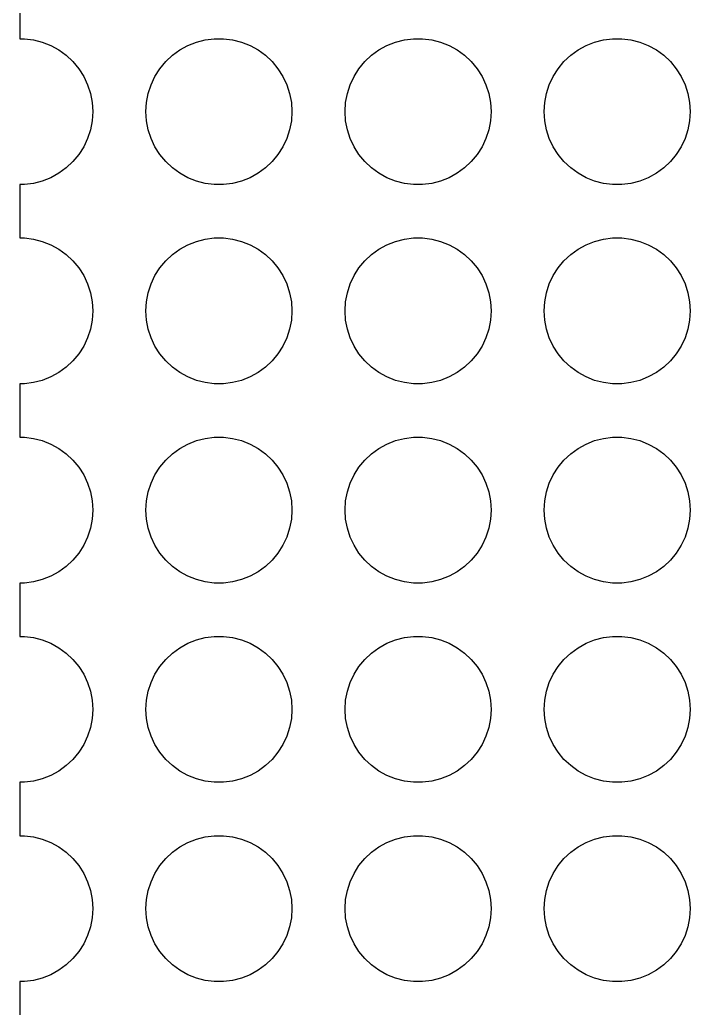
# Model space of a CAD drawing. Header units: metres. Extents: x -98 to 98, y -142 to 142.
# Drawn here: x -97.5 to -47, y 0 to 74.4 of the extents above; entities that cross this region are included whole.
import ezdxf

# ---------------------------------------------------------------- set-up
doc = ezdxf.new("R2010")
doc.units = ezdxf.units.M

msp = doc.modelspace()

# ---------------------------------------------------------------- linework, layer by layer
for p, q in [((-97.5, 77.0108), (-97.5, 72.9891)), ((-97.5, 72.9891), (-97.1546, 72.9891)), ((-97.1546, 72.9891), (-96.4694, 72.9026)), ((-83.5306, 72.9026), (-82.8453, 72.9891)), ((-82.8453, 72.9891), (-82.1546, 72.9891)), ((-82.1546, 72.9891), (-81.4694, 72.9026)), ((-68.5306, 72.9026), (-67.8453, 72.9891)), ((-67.8453, 72.9891), (-67.1546, 72.9891)), ((-67.1546, 72.9891), (-66.4694, 72.9026)), ((-53.5306, 72.9026), (-52.8453, 72.9891)), ((-52.8453, 72.9891), (-52.1546, 72.9891)), ((-52.1546, 72.9891), (-51.4694, 72.9026)), ((-96.4694, 72.9026), (-95.8004, 72.7308)), ((-95.8004, 72.7308), (-95.1582, 72.4765)), ((-95.1582, 72.4765), (-94.5529, 72.1438)), ((-85.447, 72.1438), (-84.8418, 72.4765)), ((-84.8418, 72.4765), (-84.1996, 72.7308)), ((-84.1996, 72.7308), (-83.5306, 72.9026)), ((-81.4694, 72.9026), (-80.8004, 72.7308)), ((-80.8004, 72.7308), (-80.1582, 72.4765)), ((-80.1582, 72.4765), (-79.5529, 72.1438)), ((-70.447, 72.1438), (-69.8418, 72.4765)), ((-69.8418, 72.4765), (-69.1996, 72.7308)), ((-69.1996, 72.7308), (-68.5306, 72.9026)), ((-66.4694, 72.9026), (-65.8004, 72.7308)), ((-65.8004, 72.7308), (-65.1582, 72.4765)), ((-65.1582, 72.4765), (-64.5529, 72.1438)), ((-55.447, 72.1438), (-54.8418, 72.4765)), ((-54.8418, 72.4765), (-54.1996, 72.7308)), ((-54.1996, 72.7308), (-53.5306, 72.9026)), ((-51.4694, 72.9026), (-50.8004, 72.7308)), ((-50.8004, 72.7308), (-50.1582, 72.4765)), ((-50.1582, 72.4765), (-49.5529, 72.1438)), ((-94.5529, 72.1438), (-93.9942, 71.7378)), ((-93.9942, 71.7378), (-93.4907, 71.265)), ((-86.5093, 71.265), (-86.0058, 71.7378)), ((-86.0058, 71.7378), (-85.447, 72.1438)), ((-79.5529, 72.1438), (-78.9942, 71.7378)), ((-78.9942, 71.7378), (-78.4907, 71.265)), ((-71.5093, 71.265), (-71.0058, 71.7378)), ((-71.0058, 71.7378), (-70.447, 72.1438)), ((-64.5529, 72.1438), (-63.9942, 71.7378)), ((-63.9942, 71.7378), (-63.4907, 71.265)), ((-56.5093, 71.265), (-56.0058, 71.7378)), ((-56.0058, 71.7378), (-55.447, 72.1438)), ((-49.5529, 72.1438), (-48.9942, 71.7378)), ((-48.9942, 71.7378), (-48.4907, 71.265)), ((-93.4907, 71.265), (-93.0504, 70.7328)), ((-93.0504, 70.7328), (-92.6803, 70.1496)), ((-87.3197, 70.1496), (-86.9496, 70.7328)), ((-86.9496, 70.7328), (-86.5093, 71.265)), ((-78.4907, 71.265), (-78.0504, 70.7328)), ((-78.0504, 70.7328), (-77.6803, 70.1496)), ((-72.3197, 70.1496), (-71.9496, 70.7328)), ((-71.9496, 70.7328), (-71.5093, 71.265)), ((-63.4907, 71.265), (-63.0504, 70.7328)), ((-63.0504, 70.7328), (-62.6803, 70.1496)), ((-57.3197, 70.1496), (-56.9496, 70.7328)), ((-56.9496, 70.7328), (-56.5093, 71.265)), ((-48.4907, 71.265), (-48.0504, 70.7328)), ((-48.0504, 70.7328), (-47.6803, 70.1496)), ((-92.6803, 70.1496), (-92.3862, 69.5247)), ((-87.6138, 69.5247), (-87.3197, 70.1496)), ((-77.6803, 70.1496), (-77.3862, 69.5247)), ((-72.6138, 69.5247), (-72.3197, 70.1496)), ((-62.6803, 70.1496), (-62.3862, 69.5247)), ((-57.6138, 69.5247), (-57.3197, 70.1496)), ((-47.6803, 70.1496), (-47.3862, 69.5247)), ((-92.3862, 69.5247), (-92.1728, 68.8678)), ((-87.8272, 68.8678), (-87.6138, 69.5247)), ((-77.3862, 69.5247), (-77.1728, 68.8678)), ((-72.8272, 68.8678), (-72.6138, 69.5247)), ((-62.3862, 69.5247), (-62.1728, 68.8678)), ((-57.8272, 68.8678), (-57.6138, 69.5247)), ((-47.3862, 69.5247), (-47.1728, 68.8678)), ((-92.1728, 68.8678), (-92.0434, 68.1893)), ((-87.9566, 68.1893), (-87.8272, 68.8678)), ((-77.1728, 68.8678), (-77.0434, 68.1893)), ((-72.9566, 68.1893), (-72.8272, 68.8678)), ((-62.1728, 68.8678), (-62.0434, 68.1893)), ((-57.9566, 68.1893), (-57.8272, 68.8678)), ((-47.1728, 68.8678), (-47.0434, 68.1893)), ((-92.0434, 68.1893), (-92, 67.5)), ((-88, 67.5), (-87.9566, 68.1893)), ((-77.0434, 68.1893), (-77, 67.5)), ((-73, 67.5), (-72.9566, 68.1893)), ((-62.0434, 68.1893), (-62, 67.5)), ((-58, 67.5), (-57.9566, 68.1893)), ((-47.0434, 68.1893), (-47, 67.5)), ((-92, 67.5), (-92.0434, 66.8107)), ((-87.9566, 66.8107), (-88, 67.5)), ((-77, 67.5), (-77.0434, 66.8107)), ((-72.9566, 66.8107), (-73, 67.5)), ((-62, 67.5), (-62.0434, 66.8107)), ((-57.9566, 66.8107), (-58, 67.5)), ((-47, 67.5), (-47.0434, 66.8107)), ((-92.0434, 66.8107), (-92.1728, 66.1322)), ((-87.8272, 66.1322), (-87.9566, 66.8107)), ((-77.0434, 66.8107), (-77.1728, 66.1322)), ((-72.8272, 66.1322), (-72.9566, 66.8107)), ((-62.0434, 66.8107), (-62.1728, 66.1322)), ((-57.8272, 66.1322), (-57.9566, 66.8107)), ((-47.0434, 66.8107), (-47.1728, 66.1322)), ((-92.1728, 66.1322), (-92.3862, 65.4753)), ((-87.6138, 65.4753), (-87.8272, 66.1322)), ((-77.1728, 66.1322), (-77.3862, 65.4753)), ((-72.6138, 65.4753), (-72.8272, 66.1322)), ((-62.1728, 66.1322), (-62.3862, 65.4753)), ((-57.6138, 65.4753), (-57.8272, 66.1322)), ((-47.1728, 66.1322), (-47.3862, 65.4753)), ((-92.6803, 64.8504), (-93.0504, 64.2672)), ((-92.3862, 65.4753), (-92.6803, 64.8504)), ((-87.3197, 64.8504), (-87.6138, 65.4753)), ((-86.9496, 64.2672), (-87.3197, 64.8504)), ((-77.6803, 64.8504), (-78.0504, 64.2672)), ((-77.3862, 65.4753), (-77.6803, 64.8504)), ((-72.3197, 64.8504), (-72.6138, 65.4753)), ((-71.9496, 64.2672), (-72.3197, 64.8504)), ((-62.6803, 64.8504), (-63.0504, 64.2672)), ((-62.3862, 65.4753), (-62.6803, 64.8504)), ((-57.3197, 64.8504), (-57.6138, 65.4753)), ((-56.9496, 64.2672), (-57.3197, 64.8504)), ((-47.6803, 64.8504), (-48.0504, 64.2672)), ((-47.3862, 65.4753), (-47.6803, 64.8504)), ((-93.0504, 64.2672), (-93.4907, 63.735)), ((-86.5093, 63.735), (-86.9496, 64.2672)), ((-78.0504, 64.2672), (-78.4907, 63.735)), ((-71.5093, 63.735), (-71.9496, 64.2672)), ((-63.0504, 64.2672), (-63.4907, 63.735)), ((-56.5093, 63.735), (-56.9496, 64.2672)), ((-48.0504, 64.2672), (-48.4907, 63.735)), ((-93.9942, 63.2622), (-94.5529, 62.8562)), ((-93.4907, 63.735), (-93.9942, 63.2622)), ((-86.0058, 63.2622), (-86.5093, 63.735)), ((-85.447, 62.8562), (-86.0058, 63.2622)), ((-78.9942, 63.2622), (-79.5529, 62.8562)), ((-78.4907, 63.735), (-78.9942, 63.2622)), ((-71.0058, 63.2622), (-71.5093, 63.735)), ((-70.447, 62.8562), (-71.0058, 63.2622)), ((-63.9942, 63.2622), (-64.5529, 62.8562)), ((-63.4907, 63.735), (-63.9942, 63.2622)), ((-56.0058, 63.2622), (-56.5093, 63.735)), ((-55.447, 62.8562), (-56.0058, 63.2622)), ((-48.9942, 63.2622), (-49.5529, 62.8562)), ((-48.4907, 63.735), (-48.9942, 63.2622)), ((-95.1582, 62.5235), (-95.8004, 62.2692)), ((-94.5529, 62.8562), (-95.1582, 62.5235)), ((-84.8418, 62.5235), (-85.447, 62.8562)), ((-84.1996, 62.2692), (-84.8418, 62.5235)), ((-80.1582, 62.5235), (-80.8004, 62.2692)), ((-79.5529, 62.8562), (-80.1582, 62.5235)), ((-69.8418, 62.5235), (-70.447, 62.8562)), ((-69.1996, 62.2692), (-69.8418, 62.5235)), ((-65.1582, 62.5235), (-65.8004, 62.2692)), ((-64.5529, 62.8562), (-65.1582, 62.5235)), ((-54.8418, 62.5235), (-55.447, 62.8562)), ((-54.1996, 62.2692), (-54.8418, 62.5235)), ((-50.1582, 62.5235), (-50.8004, 62.2692)), ((-49.5529, 62.8562), (-50.1582, 62.5235)), ((-97.1546, 62.0108), (-97.5, 62.0108)), ((-97.5, 62.0108), (-97.5, 57.9891)), ((-96.4694, 62.0974), (-97.1546, 62.0108)), ((-95.8004, 62.2692), (-96.4694, 62.0974)), ((-83.5306, 62.0974), (-84.1996, 62.2692)), ((-82.8453, 62.0108), (-83.5306, 62.0974)), ((-82.1546, 62.0108), (-82.8453, 62.0108)), ((-81.4694, 62.0974), (-82.1546, 62.0108)), ((-80.8004, 62.2692), (-81.4694, 62.0974)), ((-68.5306, 62.0974), (-69.1996, 62.2692)), ((-67.8453, 62.0108), (-68.5306, 62.0974)), ((-67.1546, 62.0108), (-67.8453, 62.0108)), ((-66.4694, 62.0974), (-67.1546, 62.0108)), ((-65.8004, 62.2692), (-66.4694, 62.0974)), ((-53.5306, 62.0974), (-54.1996, 62.2692)), ((-52.8453, 62.0108), (-53.5306, 62.0974)), ((-52.1546, 62.0108), (-52.8453, 62.0108)), ((-51.4694, 62.0974), (-52.1546, 62.0108)), ((-50.8004, 62.2692), (-51.4694, 62.0974)), ((-97.5, 57.9891), (-97.1546, 57.9891)), ((-97.1546, 57.9891), (-96.4694, 57.9026)), ((-96.4694, 57.9026), (-95.8004, 57.7308)), ((-95.8004, 57.7308), (-95.1582, 57.4765)), ((-95.1582, 57.4765), (-94.5529, 57.1438)), ((-85.447, 57.1438), (-84.8418, 57.4765)), ((-84.8418, 57.4765), (-84.1996, 57.7308)), ((-84.1996, 57.7308), (-83.5306, 57.9026)), ((-83.5306, 57.9026), (-82.8453, 57.9891)), ((-82.8453, 57.9891), (-82.1546, 57.9891)), ((-82.1546, 57.9891), (-81.4694, 57.9026)), ((-81.4694, 57.9026), (-80.8004, 57.7308)), ((-80.8004, 57.7308), (-80.1582, 57.4765)), ((-80.1582, 57.4765), (-79.5529, 57.1438)), ((-70.447, 57.1438), (-69.8418, 57.4765)), ((-69.8418, 57.4765), (-69.1996, 57.7308)), ((-69.1996, 57.7308), (-68.5306, 57.9026)), ((-68.5306, 57.9026), (-67.8453, 57.9891)), ((-67.8453, 57.9891), (-67.1546, 57.9891)), ((-67.1546, 57.9891), (-66.4694, 57.9026)), ((-66.4694, 57.9026), (-65.8004, 57.7308)), ((-65.8004, 57.7308), (-65.1582, 57.4765)), ((-65.1582, 57.4765), (-64.5529, 57.1438)), ((-55.447, 57.1438), (-54.8418, 57.4765)), ((-54.8418, 57.4765), (-54.1996, 57.7308)), ((-54.1996, 57.7308), (-53.5306, 57.9026)), ((-53.5306, 57.9026), (-52.8453, 57.9891)), ((-52.8453, 57.9891), (-52.1546, 57.9891)), ((-52.1546, 57.9891), (-51.4694, 57.9026)), ((-51.4694, 57.9026), (-50.8004, 57.7308)), ((-50.8004, 57.7308), (-50.1582, 57.4765)), ((-50.1582, 57.4765), (-49.5529, 57.1438)), ((-94.5529, 57.1438), (-93.9942, 56.7378)), ((-93.9942, 56.7378), (-93.4907, 56.265)), ((-86.5093, 56.265), (-86.0058, 56.7378)), ((-86.0058, 56.7378), (-85.447, 57.1438)), ((-79.5529, 57.1438), (-78.9942, 56.7378)), ((-78.9942, 56.7378), (-78.4907, 56.265)), ((-71.5093, 56.265), (-71.0058, 56.7378)), ((-71.0058, 56.7378), (-70.447, 57.1438)), ((-64.5529, 57.1438), (-63.9942, 56.7378)), ((-63.9942, 56.7378), (-63.4907, 56.265)), ((-56.5093, 56.265), (-56.0058, 56.7378)), ((-56.0058, 56.7378), (-55.447, 57.1438)), ((-49.5529, 57.1438), (-48.9942, 56.7378)), ((-48.9942, 56.7378), (-48.4907, 56.265)), ((-93.4907, 56.265), (-93.0504, 55.7328)), ((-86.9496, 55.7328), (-86.5093, 56.265)), ((-78.4907, 56.265), (-78.0504, 55.7328)), ((-71.9496, 55.7328), (-71.5093, 56.265)), ((-63.4907, 56.265), (-63.0504, 55.7328)), ((-56.9496, 55.7328), (-56.5093, 56.265)), ((-48.4907, 56.265), (-48.0504, 55.7328)), ((-93.0504, 55.7328), (-92.6803, 55.1496)), ((-92.6803, 55.1496), (-92.3862, 54.5247)), ((-87.6138, 54.5247), (-87.3197, 55.1496)), ((-87.3197, 55.1496), (-86.9496, 55.7328)), ((-78.0504, 55.7328), (-77.6803, 55.1496)), ((-77.6803, 55.1496), (-77.3862, 54.5247)), ((-72.6138, 54.5247), (-72.3197, 55.1496)), ((-72.3197, 55.1496), (-71.9496, 55.7328)), ((-63.0504, 55.7328), (-62.6803, 55.1496)), ((-62.6803, 55.1496), (-62.3862, 54.5247)), ((-57.6138, 54.5247), (-57.3197, 55.1496)), ((-57.3197, 55.1496), (-56.9496, 55.7328)), ((-48.0504, 55.7328), (-47.6803, 55.1496)), ((-47.6803, 55.1496), (-47.3862, 54.5247)), ((-92.3862, 54.5247), (-92.1728, 53.8678)), ((-87.8272, 53.8678), (-87.6138, 54.5247)), ((-77.3862, 54.5247), (-77.1728, 53.8678)), ((-72.8272, 53.8678), (-72.6138, 54.5247)), ((-62.3862, 54.5247), (-62.1728, 53.8678)), ((-57.8272, 53.8678), (-57.6138, 54.5247)), ((-47.3862, 54.5247), (-47.1728, 53.8678)), ((-92.1728, 53.8678), (-92.0434, 53.1893)), ((-87.9566, 53.1893), (-87.8272, 53.8678)), ((-77.1728, 53.8678), (-77.0434, 53.1893)), ((-72.9566, 53.1893), (-72.8272, 53.8678)), ((-62.1728, 53.8678), (-62.0434, 53.1893)), ((-57.9566, 53.1893), (-57.8272, 53.8678)), ((-47.1728, 53.8678), (-47.0434, 53.1893)), ((-92.0434, 53.1893), (-92, 52.5)), ((-88, 52.5), (-87.9566, 53.1893)), ((-77.0434, 53.1893), (-77, 52.5)), ((-73, 52.5), (-72.9566, 53.1893)), ((-62.0434, 53.1893), (-62, 52.5)), ((-58, 52.5), (-57.9566, 53.1893)), ((-47.0434, 53.1893), (-47, 52.5)), ((-92, 52.5), (-92.0434, 51.8107)), ((-87.9566, 51.8107), (-88, 52.5)), ((-77, 52.5), (-77.0434, 51.8107)), ((-72.9566, 51.8107), (-73, 52.5)), ((-62, 52.5), (-62.0434, 51.8107)), ((-57.9566, 51.8107), (-58, 52.5)), ((-47, 52.5), (-47.0434, 51.8107)), ((-92.0434, 51.8107), (-92.1728, 51.1322)), ((-87.8272, 51.1322), (-87.9566, 51.8107)), ((-77.0434, 51.8107), (-77.1728, 51.1322)), ((-72.8272, 51.1322), (-72.9566, 51.8107)), ((-62.0434, 51.8107), (-62.1728, 51.1322)), ((-57.8272, 51.1322), (-57.9566, 51.8107)), ((-47.0434, 51.8107), (-47.1728, 51.1322)), ((-92.1728, 51.1322), (-92.3862, 50.4753)), ((-87.6138, 50.4753), (-87.8272, 51.1322)), ((-77.1728, 51.1322), (-77.3862, 50.4753)), ((-72.6138, 50.4753), (-72.8272, 51.1322)), ((-62.1728, 51.1322), (-62.3862, 50.4753)), ((-57.6138, 50.4753), (-57.8272, 51.1322)), ((-47.1728, 51.1322), (-47.3862, 50.4753)), ((-92.3862, 50.4753), (-92.6803, 49.8503)), ((-87.3197, 49.8503), (-87.6138, 50.4753)), ((-77.3862, 50.4753), (-77.6803, 49.8503)), ((-72.3197, 49.8503), (-72.6138, 50.4753)), ((-62.3862, 50.4753), (-62.6803, 49.8503)), ((-57.3197, 49.8503), (-57.6138, 50.4753)), ((-47.3862, 50.4753), (-47.6803, 49.8503)), ((-93.0504, 49.2672), (-93.4907, 48.735)), ((-92.6803, 49.8503), (-93.0504, 49.2672)), ((-86.9496, 49.2672), (-87.3197, 49.8503)), ((-86.5093, 48.735), (-86.9496, 49.2672)), ((-78.0504, 49.2672), (-78.4907, 48.735)), ((-77.6803, 49.8503), (-78.0504, 49.2672)), ((-71.9496, 49.2672), (-72.3197, 49.8503)), ((-71.5093, 48.735), (-71.9496, 49.2672)), ((-63.0504, 49.2672), (-63.4907, 48.735)), ((-62.6803, 49.8503), (-63.0504, 49.2672)), ((-56.9496, 49.2672), (-57.3197, 49.8503)), ((-56.5093, 48.735), (-56.9496, 49.2672)), ((-48.0504, 49.2672), (-48.4907, 48.735)), ((-47.6803, 49.8503), (-48.0504, 49.2672)), ((-93.4907, 48.735), (-93.9942, 48.2622)), ((-86.0058, 48.2622), (-86.5093, 48.735)), ((-78.4907, 48.735), (-78.9942, 48.2622)), ((-71.0058, 48.2622), (-71.5093, 48.735)), ((-63.4907, 48.735), (-63.9942, 48.2622)), ((-56.0058, 48.2622), (-56.5093, 48.735)), ((-48.4907, 48.735), (-48.9942, 48.2622)), ((-94.5529, 47.8562), (-95.1582, 47.5235)), ((-93.9942, 48.2622), (-94.5529, 47.8562)), ((-85.447, 47.8562), (-86.0058, 48.2622)), ((-84.8418, 47.5235), (-85.447, 47.8562)), ((-79.5529, 47.8562), (-80.1582, 47.5235)), ((-78.9942, 48.2622), (-79.5529, 47.8562)), ((-70.447, 47.8562), (-71.0058, 48.2622)), ((-69.8418, 47.5235), (-70.447, 47.8562)), ((-64.5529, 47.8562), (-65.1582, 47.5235)), ((-63.9942, 48.2622), (-64.5529, 47.8562)), ((-55.447, 47.8562), (-56.0058, 48.2622)), ((-54.8418, 47.5235), (-55.447, 47.8562)), ((-49.5529, 47.8562), (-50.1582, 47.5235)), ((-48.9942, 48.2622), (-49.5529, 47.8562)), ((-97.1546, 47.0108), (-97.5, 47.0108)), ((-97.5, 47.0108), (-97.5, 42.9891)), ((-96.4694, 47.0974), (-97.1546, 47.0108)), ((-95.8004, 47.2692), (-96.4694, 47.0974)), ((-95.1582, 47.5235), (-95.8004, 47.2692)), ((-84.1996, 47.2692), (-84.8418, 47.5235)), ((-83.5306, 47.0974), (-84.1996, 47.2692)), ((-82.8453, 47.0108), (-83.5306, 47.0974)), ((-82.1546, 47.0108), (-82.8453, 47.0108)), ((-81.4694, 47.0974), (-82.1546, 47.0108)), ((-80.8004, 47.2692), (-81.4694, 47.0974)), ((-80.1582, 47.5235), (-80.8004, 47.2692)), ((-69.1996, 47.2692), (-69.8418, 47.5235)), ((-68.5306, 47.0974), (-69.1996, 47.2692)), ((-67.8453, 47.0108), (-68.5306, 47.0974)), ((-67.1546, 47.0108), (-67.8453, 47.0108)), ((-66.4694, 47.0974), (-67.1546, 47.0108)), ((-65.8004, 47.2692), (-66.4694, 47.0974)), ((-65.1582, 47.5235), (-65.8004, 47.2692)), ((-54.1996, 47.2692), (-54.8418, 47.5235)), ((-53.5306, 47.0974), (-54.1996, 47.2692)), ((-52.8453, 47.0108), (-53.5306, 47.0974)), ((-52.1546, 47.0108), (-52.8453, 47.0108)), ((-51.4694, 47.0974), (-52.1546, 47.0108)), ((-50.8004, 47.2692), (-51.4694, 47.0974)), ((-50.1582, 47.5235), (-50.8004, 47.2692)), ((-97.5, 42.9891), (-97.1546, 42.9891)), ((-97.1546, 42.9891), (-96.4694, 42.9026)), ((-96.4694, 42.9026), (-95.8004, 42.7308)), ((-95.8004, 42.7308), (-95.1582, 42.4765)), ((-95.1582, 42.4765), (-94.5529, 42.1438)), ((-85.447, 42.1438), (-84.8418, 42.4765)), ((-84.8418, 42.4765), (-84.1996, 42.7308)), ((-84.1996, 42.7308), (-83.5306, 42.9026)), ((-83.5306, 42.9026), (-82.8453, 42.9891)), ((-82.8453, 42.9891), (-82.1546, 42.9891)), ((-82.1546, 42.9891), (-81.4694, 42.9026)), ((-81.4694, 42.9026), (-80.8004, 42.7308)), ((-80.8004, 42.7308), (-80.1582, 42.4765)), ((-80.1582, 42.4765), (-79.5529, 42.1438)), ((-70.447, 42.1438), (-69.8418, 42.4765)), ((-69.8418, 42.4765), (-69.1996, 42.7308)), ((-69.1996, 42.7308), (-68.5306, 42.9026)), ((-68.5306, 42.9026), (-67.8453, 42.9891)), ((-67.8453, 42.9891), (-67.1546, 42.9891)), ((-67.1546, 42.9891), (-66.4694, 42.9026)), ((-66.4694, 42.9026), (-65.8004, 42.7308)), ((-65.8004, 42.7308), (-65.1582, 42.4765)), ((-65.1582, 42.4765), (-64.5529, 42.1438)), ((-55.447, 42.1438), (-54.8418, 42.4765)), ((-54.8418, 42.4765), (-54.1996, 42.7308)), ((-54.1996, 42.7308), (-53.5306, 42.9026)), ((-53.5306, 42.9026), (-52.8453, 42.9891)), ((-52.8453, 42.9891), (-52.1546, 42.9891)), ((-52.1546, 42.9891), (-51.4694, 42.9026)), ((-51.4694, 42.9026), (-50.8004, 42.7308)), ((-50.8004, 42.7308), (-50.1582, 42.4765)), ((-50.1582, 42.4765), (-49.5529, 42.1438)), ((-94.5529, 42.1438), (-93.9942, 41.7378)), ((-93.9942, 41.7378), (-93.4907, 41.265)), ((-86.5093, 41.265), (-86.0058, 41.7378)), ((-86.0058, 41.7378), (-85.447, 42.1438)), ((-79.5529, 42.1438), (-78.9942, 41.7378)), ((-78.9942, 41.7378), (-78.4907, 41.265)), ((-71.5093, 41.265), (-71.0058, 41.7378)), ((-71.0058, 41.7378), (-70.447, 42.1438)), ((-64.5529, 42.1438), (-63.9942, 41.7378)), ((-63.9942, 41.7378), (-63.4907, 41.265)), ((-56.5093, 41.265), (-56.0058, 41.7378)), ((-56.0058, 41.7378), (-55.447, 42.1438)), ((-49.5529, 42.1438), (-48.9942, 41.7378)), ((-48.9942, 41.7378), (-48.4907, 41.265)), ((-93.4907, 41.265), (-93.0504, 40.7328)), ((-86.9496, 40.7328), (-86.5093, 41.265)), ((-78.4907, 41.265), (-78.0504, 40.7328)), ((-71.9496, 40.7328), (-71.5093, 41.265)), ((-63.4907, 41.265), (-63.0504, 40.7328)), ((-56.9496, 40.7328), (-56.5093, 41.265)), ((-48.4907, 41.265), (-48.0504, 40.7328)), ((-93.0504, 40.7328), (-92.6803, 40.1496)), ((-87.3197, 40.1496), (-86.9496, 40.7328)), ((-78.0504, 40.7328), (-77.6803, 40.1496)), ((-72.3197, 40.1496), (-71.9496, 40.7328)), ((-63.0504, 40.7328), (-62.6803, 40.1496)), ((-57.3197, 40.1496), (-56.9496, 40.7328)), ((-48.0504, 40.7328), (-47.6803, 40.1496)), ((-92.6803, 40.1496), (-92.3862, 39.5247)), ((-92.3862, 39.5247), (-92.1728, 38.8678)), ((-87.8272, 38.8678), (-87.6138, 39.5247)), ((-87.6138, 39.5247), (-87.3197, 40.1496)), ((-77.6803, 40.1496), (-77.3862, 39.5247)), ((-77.3862, 39.5247), (-77.1728, 38.8678)), ((-72.8272, 38.8678), (-72.6138, 39.5247)), ((-72.6138, 39.5247), (-72.3197, 40.1496)), ((-62.6803, 40.1496), (-62.3862, 39.5247)), ((-62.3862, 39.5247), (-62.1728, 38.8678)), ((-57.8272, 38.8678), (-57.6138, 39.5247)), ((-57.6138, 39.5247), (-57.3197, 40.1496)), ((-47.6803, 40.1496), (-47.3862, 39.5247)), ((-47.3862, 39.5247), (-47.1728, 38.8678)), ((-92.1728, 38.8678), (-92.0434, 38.1893)), ((-87.9566, 38.1893), (-87.8272, 38.8678)), ((-77.1728, 38.8678), (-77.0434, 38.1893)), ((-72.9566, 38.1893), (-72.8272, 38.8678)), ((-62.1728, 38.8678), (-62.0434, 38.1893)), ((-57.9566, 38.1893), (-57.8272, 38.8678)), ((-47.1728, 38.8678), (-47.0434, 38.1893)), ((-92.0434, 38.1893), (-92, 37.5)), ((-88, 37.5), (-87.9566, 38.1893)), ((-77.0434, 38.1893), (-77, 37.5)), ((-73, 37.5), (-72.9566, 38.1893)), ((-62.0434, 38.1893), (-62, 37.5)), ((-58, 37.5), (-57.9566, 38.1893)), ((-47.0434, 38.1893), (-47, 37.5)), ((-92, 37.5), (-92.0434, 36.8107)), ((-87.9566, 36.8107), (-88, 37.5)), ((-77, 37.5), (-77.0434, 36.8107)), ((-72.9566, 36.8107), (-73, 37.5)), ((-62, 37.5), (-62.0434, 36.8107)), ((-57.9566, 36.8107), (-58, 37.5)), ((-47, 37.5), (-47.0434, 36.8107)), ((-92.0434, 36.8107), (-92.1728, 36.1322)), ((-87.8272, 36.1322), (-87.9566, 36.8107)), ((-77.0434, 36.8107), (-77.1728, 36.1322)), ((-72.8272, 36.1322), (-72.9566, 36.8107)), ((-62.0434, 36.8107), (-62.1728, 36.1322)), ((-57.8272, 36.1322), (-57.9566, 36.8107)), ((-47.0434, 36.8107), (-47.1728, 36.1322)), ((-92.1728, 36.1322), (-92.3862, 35.4753)), ((-87.6138, 35.4753), (-87.8272, 36.1322)), ((-77.1728, 36.1322), (-77.3862, 35.4753)), ((-72.6138, 35.4753), (-72.8272, 36.1322)), ((-62.1728, 36.1322), (-62.3862, 35.4753)), ((-57.6138, 35.4753), (-57.8272, 36.1322)), ((-47.1728, 36.1322), (-47.3862, 35.4753)), ((-92.3862, 35.4753), (-92.6803, 34.8503)), ((-87.3197, 34.8503), (-87.6138, 35.4753)), ((-77.3862, 35.4753), (-77.6803, 34.8503)), ((-72.3197, 34.8503), (-72.6138, 35.4753)), ((-62.3862, 35.4753), (-62.6803, 34.8503)), ((-57.3197, 34.8503), (-57.6138, 35.4753)), ((-47.3862, 35.4753), (-47.6803, 34.8503)), ((-93.0504, 34.2672), (-93.4907, 33.735)), ((-92.6803, 34.8503), (-93.0504, 34.2672)), ((-86.9496, 34.2672), (-87.3197, 34.8503)), ((-86.5093, 33.735), (-86.9496, 34.2672)), ((-78.0504, 34.2672), (-78.4907, 33.735)), ((-77.6803, 34.8503), (-78.0504, 34.2672)), ((-71.9496, 34.2672), (-72.3197, 34.8503)), ((-71.5093, 33.735), (-71.9496, 34.2672)), ((-63.0504, 34.2672), (-63.4907, 33.735)), ((-62.6803, 34.8503), (-63.0504, 34.2672)), ((-56.9496, 34.2672), (-57.3197, 34.8503)), ((-56.5093, 33.735), (-56.9496, 34.2672)), ((-48.0504, 34.2672), (-48.4907, 33.735)), ((-47.6803, 34.8503), (-48.0504, 34.2672)), ((-93.4907, 33.735), (-93.9942, 33.2622)), ((-86.0058, 33.2622), (-86.5093, 33.735)), ((-78.4907, 33.735), (-78.9942, 33.2622)), ((-71.0058, 33.2622), (-71.5093, 33.735)), ((-63.4907, 33.735), (-63.9942, 33.2622)), ((-56.0058, 33.2622), (-56.5093, 33.735)), ((-48.4907, 33.735), (-48.9942, 33.2622)), ((-94.5529, 32.8562), (-95.1582, 32.5235)), ((-93.9942, 33.2622), (-94.5529, 32.8562)), ((-85.447, 32.8562), (-86.0058, 33.2622)), ((-84.8418, 32.5235), (-85.447, 32.8562)), ((-79.5529, 32.8562), (-80.1582, 32.5235)), ((-78.9942, 33.2622), (-79.5529, 32.8562)), ((-70.447, 32.8562), (-71.0058, 33.2622)), ((-69.8418, 32.5235), (-70.447, 32.8562)), ((-64.5529, 32.8562), (-65.1582, 32.5235)), ((-63.9942, 33.2622), (-64.5529, 32.8562)), ((-55.447, 32.8562), (-56.0058, 33.2622)), ((-54.8418, 32.5235), (-55.447, 32.8562)), ((-49.5529, 32.8562), (-50.1582, 32.5235)), ((-48.9942, 33.2622), (-49.5529, 32.8562)), ((-97.1546, 32.0108), (-97.5, 32.0108)), ((-97.5, 32.0108), (-97.5, 27.9891)), ((-96.4694, 32.0974), (-97.1546, 32.0108)), ((-95.8004, 32.2692), (-96.4694, 32.0974)), ((-95.1582, 32.5235), (-95.8004, 32.2692)), ((-84.1996, 32.2692), (-84.8418, 32.5235)), ((-83.5306, 32.0974), (-84.1996, 32.2692)), ((-82.8453, 32.0108), (-83.5306, 32.0974)), ((-82.1546, 32.0108), (-82.8453, 32.0108)), ((-81.4694, 32.0974), (-82.1546, 32.0108)), ((-80.8004, 32.2692), (-81.4694, 32.0974)), ((-80.1582, 32.5235), (-80.8004, 32.2692)), ((-69.1996, 32.2692), (-69.8418, 32.5235)), ((-68.5306, 32.0974), (-69.1996, 32.2692)), ((-67.8453, 32.0108), (-68.5306, 32.0974)), ((-67.1546, 32.0108), (-67.8453, 32.0108)), ((-66.4694, 32.0974), (-67.1546, 32.0108)), ((-65.8004, 32.2692), (-66.4694, 32.0974)), ((-65.1582, 32.5235), (-65.8004, 32.2692)), ((-54.1996, 32.2692), (-54.8418, 32.5235)), ((-53.5306, 32.0974), (-54.1996, 32.2692)), ((-52.8453, 32.0108), (-53.5306, 32.0974)), ((-52.1546, 32.0108), (-52.8453, 32.0108)), ((-51.4694, 32.0974), (-52.1546, 32.0108)), ((-50.8004, 32.2692), (-51.4694, 32.0974)), ((-50.1582, 32.5235), (-50.8004, 32.2692)), ((-97.5, 27.9891), (-97.1546, 27.9891)), ((-97.1546, 27.9891), (-96.4694, 27.9026)), ((-96.4694, 27.9026), (-95.8004, 27.7308)), ((-95.8004, 27.7308), (-95.1582, 27.4765)), ((-84.8418, 27.4765), (-84.1996, 27.7308)), ((-84.1996, 27.7308), (-83.5306, 27.9026)), ((-83.5306, 27.9026), (-82.8453, 27.9891)), ((-82.8453, 27.9891), (-82.1546, 27.9891)), ((-82.1546, 27.9891), (-81.4694, 27.9026)), ((-81.4694, 27.9026), (-80.8004, 27.7308)), ((-80.8004, 27.7308), (-80.1582, 27.4765)), ((-69.8418, 27.4765), (-69.1996, 27.7308)), ((-69.1996, 27.7308), (-68.5306, 27.9026)), ((-68.5306, 27.9026), (-67.8453, 27.9891)), ((-67.8453, 27.9891), (-67.1546, 27.9891)), ((-67.1546, 27.9891), (-66.4694, 27.9026)), ((-66.4694, 27.9026), (-65.8004, 27.7308)), ((-65.8004, 27.7308), (-65.1582, 27.4765)), ((-54.8418, 27.4765), (-54.1996, 27.7308)), ((-54.1996, 27.7308), (-53.5306, 27.9026)), ((-53.5306, 27.9026), (-52.8453, 27.9891)), ((-52.8453, 27.9891), (-52.1546, 27.9891)), ((-52.1546, 27.9891), (-51.4694, 27.9026)), ((-51.4694, 27.9026), (-50.8004, 27.7308)), ((-50.8004, 27.7308), (-50.1582, 27.4765)), ((-95.1582, 27.4765), (-94.5529, 27.1438)), ((-94.5529, 27.1438), (-93.9942, 26.7378)), ((-86.0058, 26.7378), (-85.447, 27.1438)), ((-85.447, 27.1438), (-84.8418, 27.4765)), ((-80.1582, 27.4765), (-79.5529, 27.1438)), ((-79.5529, 27.1438), (-78.9942, 26.7378)), ((-71.0058, 26.7378), (-70.447, 27.1438)), ((-70.447, 27.1438), (-69.8418, 27.4765)), ((-65.1582, 27.4765), (-64.5529, 27.1438)), ((-64.5529, 27.1438), (-63.9942, 26.7378)), ((-56.0058, 26.7378), (-55.447, 27.1438)), ((-55.447, 27.1438), (-54.8418, 27.4765)), ((-50.1582, 27.4765), (-49.5529, 27.1438)), ((-49.5529, 27.1438), (-48.9942, 26.7378)), ((-93.9942, 26.7378), (-93.4907, 26.265)), ((-93.4907, 26.265), (-93.0504, 25.7328)), ((-86.9496, 25.7328), (-86.5093, 26.265)), ((-86.5093, 26.265), (-86.0058, 26.7378)), ((-78.9942, 26.7378), (-78.4907, 26.265)), ((-78.4907, 26.265), (-78.0504, 25.7328)), ((-71.9496, 25.7328), (-71.5093, 26.265)), ((-71.5093, 26.265), (-71.0058, 26.7378)), ((-63.9942, 26.7378), (-63.4907, 26.265)), ((-63.4907, 26.265), (-63.0504, 25.7328)), ((-56.9496, 25.7328), (-56.5093, 26.265)), ((-56.5093, 26.265), (-56.0058, 26.7378)), ((-48.9942, 26.7378), (-48.4907, 26.265)), ((-48.4907, 26.265), (-48.0504, 25.7328)), ((-93.0504, 25.7328), (-92.6803, 25.1496)), ((-87.3197, 25.1496), (-86.9496, 25.7328)), ((-78.0504, 25.7328), (-77.6803, 25.1496)), ((-72.3197, 25.1496), (-71.9496, 25.7328)), ((-63.0504, 25.7328), (-62.6803, 25.1496)), ((-57.3197, 25.1496), (-56.9496, 25.7328)), ((-48.0504, 25.7328), (-47.6803, 25.1496)), ((-92.6803, 25.1496), (-92.3862, 24.5247)), ((-87.6138, 24.5247), (-87.3197, 25.1496)), ((-77.6803, 25.1496), (-77.3862, 24.5247)), ((-72.6138, 24.5247), (-72.3197, 25.1496)), ((-62.6803, 25.1496), (-62.3862, 24.5247)), ((-57.6138, 24.5247), (-57.3197, 25.1496)), ((-47.6803, 25.1496), (-47.3862, 24.5247)), ((-92.3862, 24.5247), (-92.1728, 23.8678)), ((-92.1728, 23.8678), (-92.0434, 23.1893)), ((-87.9566, 23.1893), (-87.8272, 23.8678)), ((-87.8272, 23.8678), (-87.6138, 24.5247)), ((-77.3862, 24.5247), (-77.1728, 23.8678)), ((-77.1728, 23.8678), (-77.0434, 23.1893)), ((-72.9566, 23.1893), (-72.8272, 23.8678)), ((-72.8272, 23.8678), (-72.6138, 24.5247)), ((-62.3862, 24.5247), (-62.1728, 23.8678)), ((-62.1728, 23.8678), (-62.0434, 23.1893)), ((-57.9566, 23.1893), (-57.8272, 23.8678)), ((-57.8272, 23.8678), (-57.6138, 24.5247)), ((-47.3862, 24.5247), (-47.1728, 23.8678)), ((-47.1728, 23.8678), (-47.0434, 23.1893)), ((-92.0434, 23.1893), (-92, 22.5)), ((-88, 22.5), (-87.9566, 23.1893)), ((-77.0434, 23.1893), (-77, 22.5)), ((-73, 22.5), (-72.9566, 23.1893)), ((-62.0434, 23.1893), (-62, 22.5)), ((-58, 22.5), (-57.9566, 23.1893)), ((-47.0434, 23.1893), (-47, 22.5)), ((-92, 22.5), (-92.0434, 21.8107)), ((-87.9566, 21.8107), (-88, 22.5)), ((-77, 22.5), (-77.0434, 21.8107)), ((-72.9566, 21.8107), (-73, 22.5)), ((-62, 22.5), (-62.0434, 21.8107)), ((-57.9566, 21.8107), (-58, 22.5)), ((-47, 22.5), (-47.0434, 21.8107)), ((-92.0434, 21.8107), (-92.1728, 21.1322)), ((-87.8272, 21.1322), (-87.9566, 21.8107)), ((-77.0434, 21.8107), (-77.1728, 21.1322)), ((-72.8272, 21.1322), (-72.9566, 21.8107)), ((-62.0434, 21.8107), (-62.1728, 21.1322)), ((-57.8272, 21.1322), (-57.9566, 21.8107)), ((-47.0434, 21.8107), (-47.1728, 21.1322)), ((-92.1728, 21.1322), (-92.3862, 20.4753)), ((-87.6138, 20.4753), (-87.8272, 21.1322)), ((-77.1728, 21.1322), (-77.3862, 20.4753)), ((-72.6138, 20.4753), (-72.8272, 21.1322)), ((-62.1728, 21.1322), (-62.3862, 20.4753)), ((-57.6138, 20.4753), (-57.8272, 21.1322)), ((-47.1728, 21.1322), (-47.3862, 20.4753)), ((-92.3862, 20.4753), (-92.6803, 19.8503)), ((-87.3197, 19.8503), (-87.6138, 20.4753)), ((-77.3862, 20.4753), (-77.6803, 19.8503)), ((-72.3197, 19.8503), (-72.6138, 20.4753)), ((-62.3862, 20.4753), (-62.6803, 19.8503)), ((-57.3197, 19.8503), (-57.6138, 20.4753)), ((-47.3862, 20.4753), (-47.6803, 19.8503)), ((-92.6803, 19.8503), (-93.0504, 19.2672)), ((-86.9496, 19.2672), (-87.3197, 19.8503)), ((-77.6803, 19.8503), (-78.0504, 19.2672)), ((-71.9496, 19.2672), (-72.3197, 19.8503)), ((-62.6803, 19.8503), (-63.0504, 19.2672)), ((-56.9496, 19.2672), (-57.3197, 19.8503)), ((-47.6803, 19.8503), (-48.0504, 19.2672)), ((-93.4907, 18.735), (-93.9942, 18.2622)), ((-93.0504, 19.2672), (-93.4907, 18.735)), ((-86.5093, 18.735), (-86.9496, 19.2672)), ((-86.0058, 18.2622), (-86.5093, 18.735)), ((-78.4907, 18.735), (-78.9942, 18.2622)), ((-78.0504, 19.2672), (-78.4907, 18.735)), ((-71.5093, 18.735), (-71.9496, 19.2672)), ((-71.0058, 18.2622), (-71.5093, 18.735)), ((-63.4907, 18.735), (-63.9942, 18.2622)), ((-63.0504, 19.2672), (-63.4907, 18.735)), ((-56.5093, 18.735), (-56.9496, 19.2672)), ((-56.0058, 18.2622), (-56.5093, 18.735)), ((-48.4907, 18.735), (-48.9942, 18.2622)), ((-48.0504, 19.2672), (-48.4907, 18.735)), ((-93.9942, 18.2622), (-94.5529, 17.8562)), ((-85.447, 17.8562), (-86.0058, 18.2622)), ((-78.9942, 18.2622), (-79.5529, 17.8562)), ((-70.447, 17.8562), (-71.0058, 18.2622)), ((-63.9942, 18.2622), (-64.5529, 17.8562)), ((-55.447, 17.8562), (-56.0058, 18.2622)), ((-48.9942, 18.2622), (-49.5529, 17.8562)), ((-95.8004, 17.2692), (-96.4694, 17.0974)), ((-95.1582, 17.5234), (-95.8004, 17.2692)), ((-94.5529, 17.8562), (-95.1582, 17.5234)), ((-84.8418, 17.5234), (-85.447, 17.8562)), ((-84.1996, 17.2692), (-84.8418, 17.5234)), ((-83.5306, 17.0974), (-84.1996, 17.2692)), ((-80.8004, 17.2692), (-81.4694, 17.0974)), ((-80.1582, 17.5234), (-80.8004, 17.2692)), ((-79.5529, 17.8562), (-80.1582, 17.5234)), ((-69.8418, 17.5234), (-70.447, 17.8562)), ((-69.1996, 17.2692), (-69.8418, 17.5234)), ((-68.5306, 17.0974), (-69.1996, 17.2692)), ((-65.8004, 17.2692), (-66.4694, 17.0974)), ((-65.1582, 17.5234), (-65.8004, 17.2692)), ((-64.5529, 17.8562), (-65.1582, 17.5234)), ((-54.8418, 17.5234), (-55.447, 17.8562)), ((-54.1996, 17.2692), (-54.8418, 17.5234)), ((-53.5306, 17.0974), (-54.1996, 17.2692)), ((-50.8004, 17.2692), (-51.4694, 17.0974)), ((-50.1582, 17.5234), (-50.8004, 17.2692)), ((-49.5529, 17.8562), (-50.1582, 17.5234)), ((-97.1546, 17.0108), (-97.5, 17.0108)), ((-97.5, 17.0108), (-97.5, 12.9891)), ((-96.4694, 17.0974), (-97.1546, 17.0108)), ((-82.8453, 17.0108), (-83.5306, 17.0974)), ((-82.1546, 17.0108), (-82.8453, 17.0108)), ((-81.4694, 17.0974), (-82.1546, 17.0108)), ((-67.8453, 17.0108), (-68.5306, 17.0974)), ((-67.1546, 17.0108), (-67.8453, 17.0108)), ((-66.4694, 17.0974), (-67.1546, 17.0108)), ((-52.8453, 17.0108), (-53.5306, 17.0974)), ((-52.1546, 17.0108), (-52.8453, 17.0108)), ((-51.4694, 17.0974), (-52.1546, 17.0108)), ((-97.5, 12.9891), (-97.1546, 12.9891)), ((-97.1546, 12.9891), (-96.4694, 12.9026)), ((-96.4694, 12.9026), (-95.8004, 12.7308)), ((-95.8004, 12.7308), (-95.1582, 12.4765)), ((-84.8418, 12.4765), (-84.1996, 12.7308)), ((-84.1996, 12.7308), (-83.5306, 12.9026)), ((-83.5306, 12.9026), (-82.8453, 12.9891)), ((-82.8453, 12.9891), (-82.1546, 12.9891)), ((-82.1546, 12.9891), (-81.4694, 12.9026)), ((-81.4694, 12.9026), (-80.8004, 12.7308)), ((-80.8004, 12.7308), (-80.1582, 12.4765)), ((-69.8418, 12.4765), (-69.1996, 12.7308)), ((-69.1996, 12.7308), (-68.5306, 12.9026)), ((-68.5306, 12.9026), (-67.8453, 12.9891)), ((-67.8453, 12.9891), (-67.1546, 12.9891)), ((-67.1546, 12.9891), (-66.4694, 12.9026)), ((-66.4694, 12.9026), (-65.8004, 12.7308)), ((-65.8004, 12.7308), (-65.1582, 12.4765)), ((-54.8418, 12.4765), (-54.1996, 12.7308)), ((-54.1996, 12.7308), (-53.5306, 12.9026)), ((-53.5306, 12.9026), (-52.8453, 12.9891)), ((-52.8453, 12.9891), (-52.1546, 12.9891)), ((-52.1546, 12.9891), (-51.4694, 12.9026)), ((-51.4694, 12.9026), (-50.8004, 12.7308)), ((-50.8004, 12.7308), (-50.1582, 12.4765)), ((-95.1582, 12.4765), (-94.5529, 12.1438)), ((-94.5529, 12.1438), (-93.9942, 11.7378)), ((-86.0058, 11.7378), (-85.447, 12.1438)), ((-85.447, 12.1438), (-84.8418, 12.4765)), ((-80.1582, 12.4765), (-79.5529, 12.1438)), ((-79.5529, 12.1438), (-78.9942, 11.7378)), ((-71.0058, 11.7378), (-70.447, 12.1438)), ((-70.447, 12.1438), (-69.8418, 12.4765)), ((-65.1582, 12.4765), (-64.5529, 12.1438)), ((-64.5529, 12.1438), (-63.9942, 11.7378)), ((-56.0058, 11.7378), (-55.447, 12.1438)), ((-55.447, 12.1438), (-54.8418, 12.4765)), ((-50.1582, 12.4765), (-49.5529, 12.1438)), ((-49.5529, 12.1438), (-48.9942, 11.7378)), ((-93.9942, 11.7378), (-93.4907, 11.265)), ((-93.4907, 11.265), (-93.0504, 10.7328)), ((-86.9496, 10.7328), (-86.5093, 11.265)), ((-86.5093, 11.265), (-86.0058, 11.7378)), ((-78.9942, 11.7378), (-78.4907, 11.265)), ((-78.4907, 11.265), (-78.0504, 10.7328)), ((-71.9496, 10.7328), (-71.5093, 11.265)), ((-71.5093, 11.265), (-71.0058, 11.7378)), ((-63.9942, 11.7378), (-63.4907, 11.265)), ((-63.4907, 11.265), (-63.0504, 10.7328)), ((-56.9496, 10.7328), (-56.5093, 11.265)), ((-56.5093, 11.265), (-56.0058, 11.7378)), ((-48.9942, 11.7378), (-48.4907, 11.265)), ((-48.4907, 11.265), (-48.0504, 10.7328)), ((-93.0504, 10.7328), (-92.6803, 10.1496)), ((-87.3197, 10.1496), (-86.9496, 10.7328)), ((-78.0504, 10.7328), (-77.6803, 10.1496)), ((-72.3197, 10.1496), (-71.9496, 10.7328)), ((-63.0504, 10.7328), (-62.6803, 10.1496)), ((-57.3197, 10.1496), (-56.9496, 10.7328)), ((-48.0504, 10.7328), (-47.6803, 10.1496)), ((-92.6803, 10.1496), (-92.3862, 9.52467)), ((-87.6138, 9.52467), (-87.3197, 10.1496)), ((-77.6803, 10.1496), (-77.3862, 9.52467)), ((-72.6138, 9.52467), (-72.3197, 10.1496)), ((-62.6803, 10.1496), (-62.3862, 9.52467)), ((-57.6138, 9.52467), (-57.3197, 10.1496)), ((-47.6803, 10.1496), (-47.3862, 9.52467)), ((-92.3862, 9.52467), (-92.1728, 8.86778)), ((-87.8272, 8.86778), (-87.6138, 9.52467)), ((-77.3862, 9.52467), (-77.1728, 8.86778)), ((-72.8272, 8.86778), (-72.6138, 9.52467)), ((-62.3862, 9.52467), (-62.1728, 8.86778)), ((-57.8272, 8.86778), (-57.6138, 9.52467)), ((-47.3862, 9.52467), (-47.1728, 8.86778)), ((-92.1728, 8.86778), (-92.0434, 8.18933)), ((-92.0434, 8.18933), (-92, 7.5)), ((-88, 7.5), (-87.9566, 8.18933)), ((-87.9566, 8.18933), (-87.8272, 8.86778)), ((-77.1728, 8.86778), (-77.0434, 8.18933)), ((-77.0434, 8.18933), (-77, 7.5)), ((-73, 7.5), (-72.9566, 8.18933)), ((-72.9566, 8.18933), (-72.8272, 8.86778)), ((-62.1728, 8.86778), (-62.0434, 8.18933)), ((-62.0434, 8.18933), (-62, 7.5)), ((-58, 7.5), (-57.9566, 8.18933)), ((-57.9566, 8.18933), (-57.8272, 8.86778)), ((-47.1728, 8.86778), (-47.0434, 8.18933)), ((-47.0434, 8.18933), (-47, 7.5)), ((-92, 7.5), (-92.0434, 6.81065)), ((-87.9566, 6.81065), (-88, 7.5)), ((-77, 7.5), (-77.0434, 6.81065)), ((-72.9566, 6.81065), (-73, 7.5)), ((-62, 7.5), (-62.0434, 6.81065)), ((-57.9566, 6.81065), (-58, 7.5)), ((-47, 7.5), (-47.0434, 6.81065)), ((-92.0434, 6.81065), (-92.1728, 6.1322)), ((-87.8272, 6.1322), (-87.9566, 6.81065)), ((-77.0434, 6.81065), (-77.1728, 6.1322)), ((-72.8272, 6.1322), (-72.9566, 6.81065)), ((-62.0434, 6.81065), (-62.1728, 6.1322)), ((-57.8272, 6.1322), (-57.9566, 6.81065)), ((-47.0434, 6.81065), (-47.1728, 6.1322)), ((-92.1728, 6.1322), (-92.3862, 5.47531)), ((-87.6138, 5.47531), (-87.8272, 6.1322)), ((-77.1728, 6.1322), (-77.3862, 5.47531)), ((-72.6138, 5.47531), (-72.8272, 6.1322)), ((-62.1728, 6.1322), (-62.3862, 5.47531)), ((-57.6138, 5.47531), (-57.8272, 6.1322)), ((-47.1728, 6.1322), (-47.3862, 5.47531)), ((-92.3862, 5.47531), (-92.6803, 4.85034)), ((-87.3197, 4.85034), (-87.6138, 5.47531)), ((-77.3862, 5.47531), (-77.6803, 4.85034)), ((-72.3197, 4.85034), (-72.6138, 5.47531)), ((-62.3862, 5.47531), (-62.6803, 4.85034)), ((-57.3197, 4.85034), (-57.6138, 5.47531)), ((-47.3862, 5.47531), (-47.6803, 4.85034)), ((-92.6803, 4.85034), (-93.0504, 4.26717)), ((-86.9496, 4.26717), (-87.3197, 4.85034)), ((-77.6803, 4.85034), (-78.0504, 4.26717)), ((-71.9496, 4.26717), (-72.3197, 4.85034)), ((-62.6803, 4.85034), (-63.0504, 4.26717)), ((-56.9496, 4.26717), (-57.3197, 4.85034)), ((-47.6803, 4.85034), (-48.0504, 4.26717)), ((-93.4907, 3.73499), (-93.9942, 3.26218)), ((-93.0504, 4.26717), (-93.4907, 3.73499)), ((-86.5093, 3.73499), (-86.9496, 4.26717)), ((-86.0058, 3.26218), (-86.5093, 3.73499)), ((-78.4907, 3.73499), (-78.9942, 3.26218)), ((-78.0504, 4.26717), (-78.4907, 3.73499)), ((-71.5093, 3.73499), (-71.9496, 4.26717)), ((-71.0058, 3.26218), (-71.5093, 3.73499)), ((-63.4907, 3.73499), (-63.9942, 3.26218)), ((-63.0504, 4.26717), (-63.4907, 3.73499)), ((-56.5093, 3.73499), (-56.9496, 4.26717)), ((-56.0058, 3.26218), (-56.5093, 3.73499)), ((-48.4907, 3.73499), (-48.9942, 3.26218)), ((-48.0504, 4.26717), (-48.4907, 3.73499)), ((-93.9942, 3.26218), (-94.5529, 2.85619)), ((-85.447, 2.85619), (-86.0058, 3.26218)), ((-78.9942, 3.26218), (-79.5529, 2.85619)), ((-70.447, 2.85619), (-71.0058, 3.26218)), ((-63.9942, 3.26218), (-64.5529, 2.85619)), ((-55.447, 2.85619), (-56.0058, 3.26218)), ((-48.9942, 3.26218), (-49.5529, 2.85619)), ((-95.8004, 2.26918), (-96.4694, 2.09741)), ((-95.1582, 2.52344), (-95.8004, 2.26918)), ((-94.5529, 2.85619), (-95.1582, 2.52344)), ((-84.8418, 2.52344), (-85.447, 2.85619)), ((-84.1996, 2.26918), (-84.8418, 2.52344)), ((-83.5306, 2.09741), (-84.1996, 2.26918)), ((-80.8004, 2.26918), (-81.4694, 2.09741)), ((-80.1582, 2.52344), (-80.8004, 2.26918)), ((-79.5529, 2.85619), (-80.1582, 2.52344)), ((-69.8418, 2.52344), (-70.447, 2.85619)), ((-69.1996, 2.26918), (-69.8418, 2.52344)), ((-68.5306, 2.09741), (-69.1996, 2.26918)), ((-65.8004, 2.26918), (-66.4694, 2.09741)), ((-65.1582, 2.52344), (-65.8004, 2.26918)), ((-64.5529, 2.85619), (-65.1582, 2.52344)), ((-54.8418, 2.52344), (-55.447, 2.85619)), ((-54.1996, 2.26918), (-54.8418, 2.52344)), ((-53.5306, 2.09741), (-54.1996, 2.26918)), ((-50.8004, 2.26918), (-51.4694, 2.09741)), ((-50.1582, 2.52344), (-50.8004, 2.26918)), ((-49.5529, 2.85619), (-50.1582, 2.52344)), ((-97.1546, 2.01085), (-97.5, 2.01085)), ((-97.5, 2.01085), (-97.5, -2.01085)), ((-96.4694, 2.09741), (-97.1546, 2.01085)), ((-82.8453, 2.01085), (-83.5306, 2.09741)), ((-82.1546, 2.01085), (-82.8453, 2.01085)), ((-81.4694, 2.09741), (-82.1546, 2.01085)), ((-67.8453, 2.01085), (-68.5306, 2.09741)), ((-67.1546, 2.01085), (-67.8453, 2.01085)), ((-66.4694, 2.09741), (-67.1546, 2.01085)), ((-52.8453, 2.01085), (-53.5306, 2.09741)), ((-52.1546, 2.01085), (-52.8453, 2.01085)), ((-51.4694, 2.09741), (-52.1546, 2.01085))]:
    msp.add_line(p, q)

doc.saveas('drawing.dxf')
